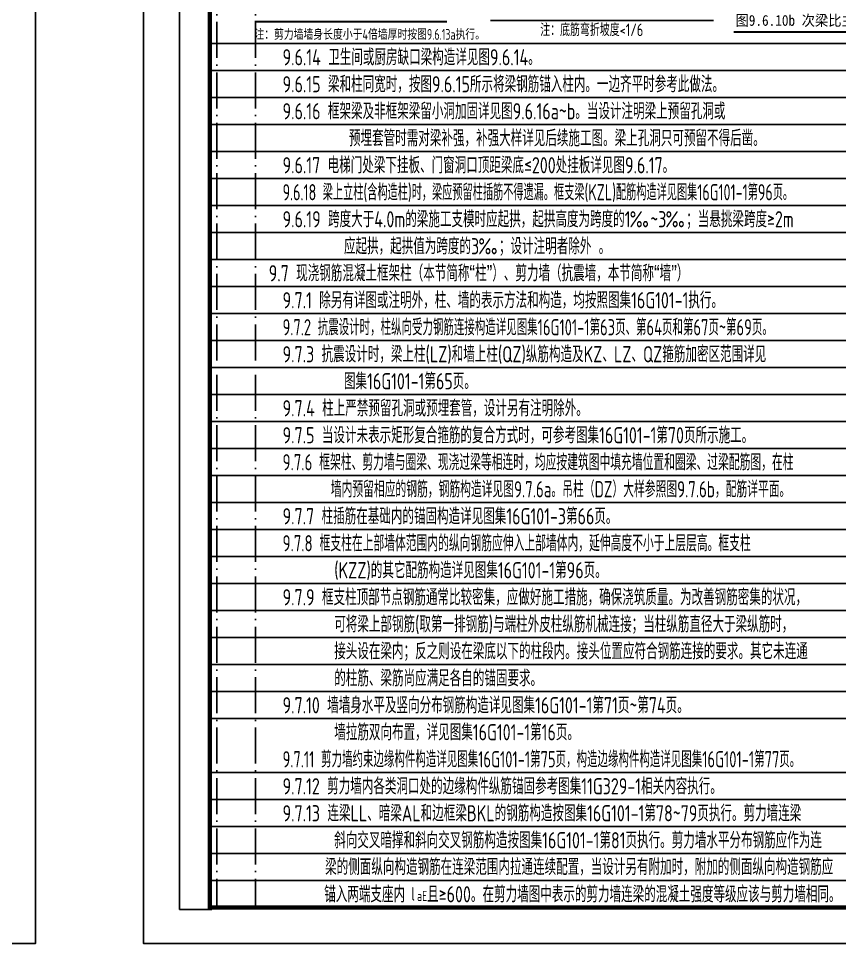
# Model space of a CAD drawing. Extents: x -668857 to 154266, y -275694 to 291306.
# Drawn here: x -555255 to -532463, y 166782 to 192476 of the extents above; entities that cross this region are included whole.
import ezdxf

# ---------------------------------------------------------------- set-up
doc = ezdxf.new("R2010")
doc.units = 0
doc.header["$LTSCALE"] = 1000
doc.linetypes.add('D1', pattern=[14, 10, -2, 0, -2])
doc.layers.get('DEFPOINTS').update_dxf_attribs({"linetype": 'CONTINUOUS'})
doc.layers.add('C-SHET-TTLB', color=11, linetype='CONTINUOUS')
doc.layers.add('S-DETL-TEXT', color=7, linetype='CONTINUOUS')
doc.layers.add('S-1-TEXT', color=7, linetype='CONTINUOUS', lineweight=18)
doc.styles.add('TS', font='tssdeng.shx', dxfattribs={"width": 0.7, "bigfont": 'tssdchn.shx'})
doc.styles.add('TSSD_Label', font='Tssdeng.shx', dxfattribs={"width": 0.7, "bigfont": 'hztxt.shx'})
doc.styles.add('华文行楷', font='tssdeng.shx', dxfattribs={"width": 0.75, "height": 350, "bigfont": 'hztxt.shx'})
doc.styles.add('黑体', font='simhei.ttf')

msp = doc.modelspace()

# ---------------------------------------------------------------- linework, layer by layer
at = {"layer": 'C-SHET-TTLB'}
for p in [(-550784.71, 225242.28), (-549884.71, 167722.28)]:
    msp.add_line(p, (-550784.71, 167722.28), dxfattribs=at)
for points in [[(-554784.71, 226182.28), (-554784.71, 166782.28), (-638884.71, 166782.28), (-638884.71, 226182.28)], [(-446684.71, 226182.28), (-446684.71, 166782.28), (-551784.71, 166782.28), (-551784.71, 226182.28)]]:
    msp.add_lwpolyline(points, close=True, dxfattribs=at)
at = {"layer": 'C-SHET-TTLB', "const_width": 120}
msp.add_lwpolyline([(-549944.71, 225182.28), (-447684.71, 225182.28), (-447684.71, 167782.28), (-549944.71, 167782.28)], close=True, dxfattribs=at)
at = {"layer": 'DEFPOINTS', "color": 252, "linetype": 'D1', "ltscale": 0.1}
for p, q in [((-549744.71, 221782.28), (-549744.71, 167782.28)), ((-548672.71, 221782.28), (-548672.71, 167782.28))]:
    msp.add_line(p, q, dxfattribs=at)
at = {"layer": 'DEFPOINTS', "color": 252}
for p, q in [((-549944.71, 191782.28), (-476384.71, 191782.28)), ((-549944.71, 191032.28), (-476384.71, 191032.28)), ((-549944.71, 190282.28), (-476384.71, 190282.28)), ((-549944.71, 189532.28), (-476384.71, 189532.28)), ((-549944.71, 188782.28), (-476384.71, 188782.28)), ((-549944.71, 188032.28), (-476384.71, 188032.28)), ((-549944.71, 187282.28), (-476384.71, 187282.28)), ((-549944.71, 186532.28), (-476384.71, 186532.28)), ((-549944.71, 185782.28), (-476384.71, 185782.28)), ((-549944.71, 185032.28), (-476384.71, 185032.28)), ((-549944.71, 184282.28), (-476384.71, 184282.28)), ((-549944.71, 183532.28), (-476384.71, 183532.28)), ((-549944.71, 182782.28), (-476384.71, 182782.28)), ((-549944.71, 182032.28), (-476384.71, 182032.28)), ((-549944.71, 181282.28), (-476384.71, 181282.28)), ((-549944.71, 180532.28), (-476384.71, 180532.28)), ((-549944.71, 179782.28), (-476384.71, 179782.28)), ((-549944.71, 179032.28), (-476384.71, 179032.28)), ((-549944.71, 178282.28), (-476384.71, 178282.28)), ((-549944.71, 177532.28), (-476384.71, 177532.28)), ((-549944.71, 176782.28), (-476384.71, 176782.28)), ((-549944.71, 176032.28), (-476384.71, 176032.28)), ((-549944.71, 175282.28), (-476384.71, 175282.28)), ((-549944.71, 174532.28), (-476384.71, 174532.28)), ((-549944.71, 173782.28), (-476384.71, 173782.28)), ((-549944.71, 173032.28), (-476384.71, 173032.28)), ((-549944.71, 171532.28), (-476384.71, 171532.28)), ((-549944.71, 170782.28), (-476384.71, 170782.28)), ((-549944.71, 170032.28), (-476384.71, 170032.28)), ((-549944.71, 169282.28), (-476384.71, 169282.28)), ((-549944.71, 168532.28), (-476384.71, 168532.28))]:
    msp.add_line(p, q, dxfattribs=at)
at = {"layer": 'S-DETL-TEXT', "const_width": 50}
for points in [[(-542153.24, 192419.47), (-535952.39, 192419.47)], [(-548694.08, 192388.46), (-543357.22, 192388.46)], [(-535401.85, 192101.37), (-529806.89, 192101.37)]]:
    msp.add_lwpolyline(points, dxfattribs=at)

# ---------------------------------------------------------------- texts
at = {"layer": 'S-1-TEXT'}
for s, height, style, width, p in [('9.6.14 卫生间或厨房缺口梁构造详见图9.6.14。', 450, 'TS', 0.75, (-547923.66, 191174.71)), ('9.6.15 梁和柱同宽时，按图9.6.15所示将梁钢筋锚入柱内。一边齐平时参考此做法。', 450, 'TS', 0.75, (-547923.66, 190424.71)), ('9.6.16 框架梁及非框架梁留小洞加固详见图9.6.16a~b。当设计注明梁上预留孔洞或', 450, 'TS', 0.75, (-547923.66, 189674.71)), ('         预埋套管时需对梁补强，补强大样详见后续施工图。梁上孔洞只可预留不得后凿。', 450, 'TS', 0.75, (-547923.66, 188924.71)), ('9.6.17 电梯门处梁下挂板、门窗洞口顶距梁底≤200处挂板详见图9.6.17。 ', 450, 'TS', 0.75, (-547923.66, 188174.71)), ('9.6.18 梁上立柱(含构造柱)时，梁应预留柱插筋不得遗漏。框支梁(KZL)配筋构造详见图集16G101-1第96页。', 450, 'TS', 0.66, (-547923.66, 187424.71)), ('9.6.19 跨度大于4.0m的梁施工支模时应起拱，起拱高度为跨度的1‰~3‰；当悬挑梁跨度≥2m', 450, 'TS', 0.75, (-547923.66, 186674.71)), ('        应起拱，起拱值为跨度的3‰；设计注明者除外 。', 450, 'TS', 0.75, (-547858.52, 185924.71)), ('9.7 现浇钢筋混凝土框架柱（本节简称“柱”）、剪力墙（抗震墙，本节简称“墙”）', 450, 'TS', 0.75, (-548307.9, 185174.71)), ('9.7.1 除另有详图或注明外，柱、墙的表示方法和构造，均按照图集16G101-1执行。', 450, 'TS', 0.75, (-547923.66, 184424.71)), ('9.7.2 抗震设计时，柱纵向受力钢筋连接构造详见图集16G101-1第63页、第64页和第67页~第69页。', 450, 'TS', 0.68, (-547923.66, 183674.71)), ('9.7.3 抗震设计时，梁上柱(LZ)和墙上柱(QZ)纵筋构造及KZ、LZ、QZ箍筋加密区范围详见', 450, 'TS', 0.75, (-547923.66, 182924.71)), ('        图集16G101-1第65页。', 450, 'TS', 0.75, (-547858.52, 182174.71)), ('9.7.4 柱上严禁预留孔洞或预埋套管，设计另有注明除外。', 450, 'TS', 0.75, (-547923.66, 181424.71)), ('9.7.5 当设计未表示矩形复合箍筋的复合方式时，可参考图集16G101-1第70页所示施工。', 450, 'TS', 0.75, (-547923.66, 180674.71)), ('9.7.6 框架柱、剪力墙与圈梁、现浇过梁等相连时，均应按建筑图中填充墙位置和圈梁、过梁配筋图，在柱', 450, 'TS', 0.7, (-547923.66, 179924.71)), ('       墙内预留相应的钢筋，钢筋构造详见图9.7.6a。吊柱（DZ）大样参照图9.7.6b，配筋详平面。', 450, 'TS', 0.7, (-547923.66, 179174.71)), ('9.7.7 柱插筋在基础内的锚固构造详见图集16G101-3第66页。', 450, 'TS', 0.75, (-547923.66, 178424.71)), ('9.7.8 框支柱在上部墙体范围内的纵向钢筋应伸入上部墙体内，延伸高度不小于上层层高。框支柱', 450, 'TS', 0.7, (-547923.66, 177674.71)), ('       (KZZ)的其它配筋构造详见图集16G101-1第96页。', 450, 'TS', 0.75, (-547923.66, 176924.71)), ('9.7.9 框支柱顶部节点钢筋通常比较密集，应做好施工措施，确保浇筑质量。为改善钢筋密集的状况，', 450, 'TS', 0.75, (-547923.66, 176174.71)), ('       可将梁上部钢筋(取第一排钢筋)与端柱外皮柱纵筋机械连接；当柱纵筋直径大于梁纵筋时，', 450, 'TS', 0.75, (-547923.66, 175424.71)), ('       接头设在梁内；反之则设在梁底以下的柱段内。接头位置应符合钢筋连接的要求。其它未连通', 450, 'TS', 0.75, (-547923.66, 174674.71)), ('       的柱筋、梁筋尚应满足各自的锚固要求。', 450, 'TS', 0.75, (-547923.66, 173924.71)), ('9.7.10 墙墙身水平及竖向分布钢筋构造详见图集16G101-1第71页~第74页。', 450, 'TS', 0.75, (-547923.66, 173174.71)), ('       墙拉筋双向布置，详见图集16G101-1第16页。', 450, 'TS', 0.75, (-547923.66, 172424.71)), ('9.7.11 剪力墙约束边缘构件构造详见图集16G101-1第75页，构造边缘构件构造详见图集16G101-1第77页。', 450, 'TS', 0.68, (-547923.66, 171674.71)), ('9.7.12 剪力墙内各类洞口处的边缘构件纵筋锚固参考图集11G329-1相关内容执行。', 450, 'TS', 0.75, (-547923.66, 170924.71)), ('9.7.13 连梁LL、暗梁AL和边框梁BKL的钢筋构造按图集16G101-1第78~79页执行。剪力墙连梁', 450, 'TS', 0.75, (-547923.66, 170174.71)), ('       斜向交叉暗撑和斜向交叉钢筋构造按图集16G101-1第81页执行。剪力墙水平分布钢筋应作为连', 450, 'TS', 0.75, (-547923.66, 169424.71)), ('梁的侧面纵向构造钢筋在连梁范围内拉通连续配置，当设计另有附加时，附加的侧面纵向构造钢筋应', 450, 'TS', 0.75, (-546742.17, 168683.32)), ('锚入两端支座内   且≥600。在剪力墙图中表示的剪力墙连梁的混凝土强度等级应该与剪力墙相同。', 450, 'TS', 0.75, (-546767.66, 167924.71)), ('l', 375, '华文行楷', 0.75, (-544353.28, 167974.76)), ('aE', 281.25, 'TS', 0.75, (-544191.13, 167962.94))]:
    msp.add_text(s, height=height, dxfattribs=dict(at, style=style, width=width)).set_placement(p)
at = {"layer": 'S-DETL-TEXT'}
for s, height, style, width, p in [('图9.6.10b 次梁比主梁低时做法', 300, '黑体', 0.9, (-535348.87, 192272.54)), ('注：剪力墙墙身长度小于4倍墙厚时按图9.6.13a执行。', 300, 'TSSD_Label', 0.7, (-548707.05, 191884.69)), ('注：底筋弯折坡度<1/6', 350, 'TS', 0.75, (-540770.95, 191985.56))]:
    msp.add_text(s, height=height, dxfattribs=dict(at, style=style, width=width)).set_placement(p)

doc.saveas('drawing.dxf')
